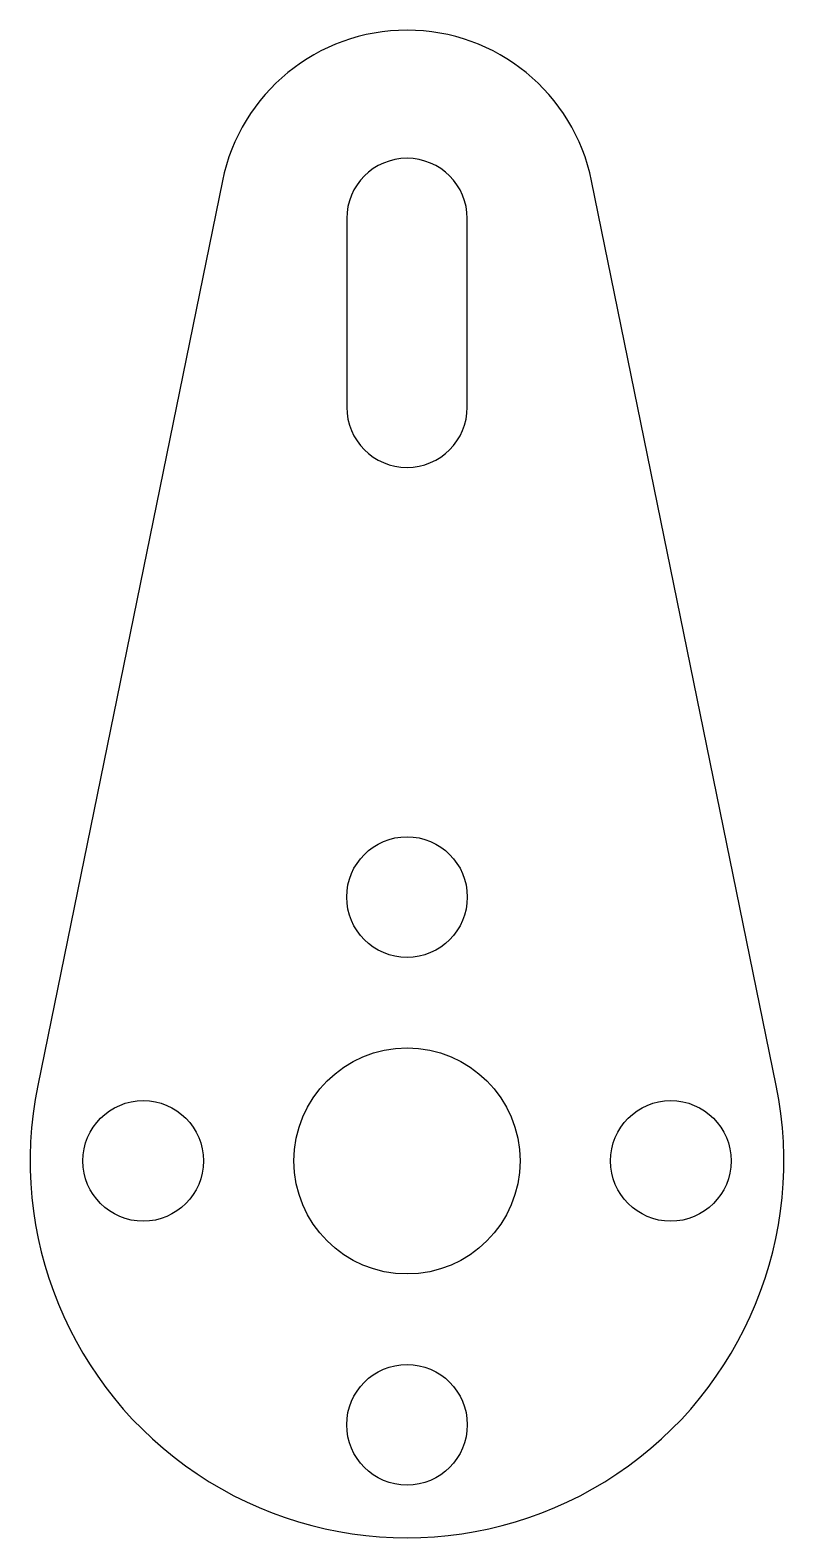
# Model space of a CAD drawing. Header units: millimetres. Extents: x -10 to 10, y -10 to 30.
import ezdxf

# ---------------------------------------------------------------- set-up
doc = ezdxf.new("R2010")
doc.units = ezdxf.units.MM

msp = doc.modelspace()

# ---------------------------------------------------------------- linework, layer by layer
at = {"color": 7, "linetype": 'Continuous', "lineweight": 25}
for p, q in [((-4.899, 26), (-9.798, 2)), ((9.798, 2), (4.899, 26)), ((-1.6, 25), (-1.6, 20)), ((1.6, 20), (1.6, 25))]:
    msp.add_line(p, q, dxfattribs=at)
for centre, radius in [((0, 7), 1.6), ((0, 0), 3), ((-7, 0), 1.6), ((7, 0), 1.6), ((0, -7), 1.6)]:
    msp.add_circle(centre, radius, dxfattribs=at)
for centre, radius, start, end in [((0, 25), 5, 11.537, 168.463), ((0, 25), 1.6, 0, 180), ((0, 20), 1.6, 180, 0), ((0, 0), 10, 168.463, 11.537)]:
    msp.add_arc(centre, radius, start, end, dxfattribs=at)

doc.saveas('drawing.dxf')
